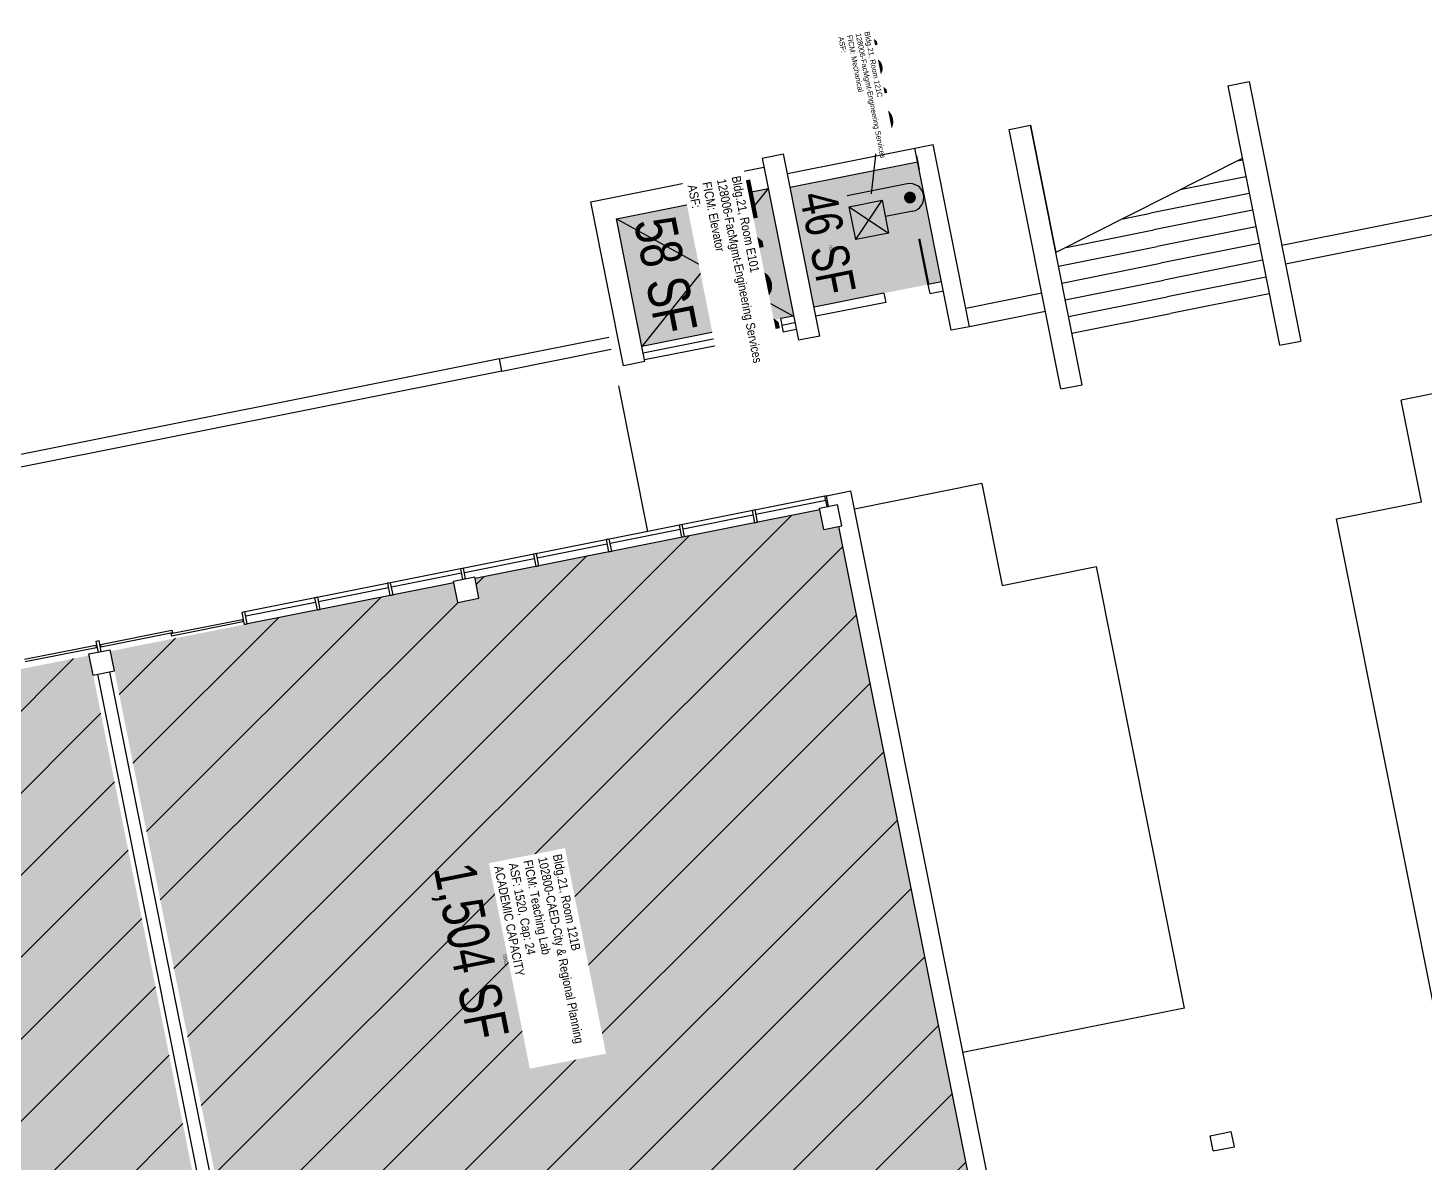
# Model space of a CAD drawing. Header units: inches. Extents: x 69202442 to 69207493, y 27670084 to 27674212.
# Drawn here: x 69203999 to 69204901, y 27673183 to 27673916 of the extents above; entities that cross this region are included whole.
import ezdxf
from ezdxf.enums import TextEntityAlignment as Align

# ---------------------------------------------------------------- set-up
doc = ezdxf.new("R2010")
doc.units = ezdxf.units.IN
doc.header["$LTSCALE"] = 10
doc.header["$MEASUREMENT"] = 0
doc.layers.get('0').update_dxf_attribs({"linetype": 'CONTINUOUS'})
for name, color, linetype in [('A-DOOR', 2, 'CONTINUOUS'), ('A-FLOR', 3, 'CONTINUOUS'), ('A-GLAZ', 1, 'CONTINUOUS'), ('A-IDEN-ICON', 4, 'CONTINUOUS'), ('A-IDEN-RNUM', 7, 'CONTINUOUS'), ('A-IDEN-SNUM', 4, 'CONTINUOUS'), ('A-IDEN-VNUM', 4, 'CONTINUOUS'), ('A-SITE', 3, 'CONTINUOUS'), ('A-WALL', 5, 'CONTINUOUS'), ('AREA-TEXT', 3, 'CONTINUOUS'), ('Rooms-Capacity', 4, 'CONTINUOUS'), ('Rooms-Category-Color', 7, 'CONTINUOUS'), ('Rooms-College-Color', 7, 'CONTINUOUS'), ('Rooms-Department-Color', 7, 'CONTINUOUS'), ('Rooms-Division-Color', 7, 'CONTINUOUS'), ('Rooms-Information', 7, 'CONTINUOUS')]:
    doc.layers.add(name, color=color, linetype=linetype)
doc.styles.add('CP_AREA', font='arial.ttf', dxfattribs={"height": 15})
doc.styles.add('CP_ROOMSNUMBER', font='arial.ttf', dxfattribs={"height": 1})
doc.styles.add('CP_ROOMVNUMBER', font='arial.ttf', dxfattribs={"width": 0.85, "height": 0.075})
pattern_1 = [(45, (0, 0), (-26.516504294, 26.516504294), [])]

# ---------------------------------------------------------------- blocks, each defined once
blk = doc.blocks.new('CPELEV')
at = {"color": 0, "linetype": 'ByBlock'}
for p, q in [((-0.035, 0.03), (-0.035, -0.08)), ((0.015, 0.03), (0.015, -0.02)), ((-0.015, -0.08), (-0.015, -0.02)), ((-0.015, -0.02), (0.045, -0.02)), ((-0.015, -0.08), (0.045, -0.02)), ((0.045, -0.08), (-0.015, -0.02)), ((0.045, -0.02), (0.045, -0.08)), ((0.045, -0.08), (-0.015, -0.08))]:
    blk.add_line(p, q, dxfattribs=at)
at = {"color": 0, "linetype": 'ByBlock', "const_width": 0.0106}
blk.add_lwpolyline([(-0.0153, 0.03, 1), (-0.0047, 0.03, 1)], format="xyb", close=True, dxfattribs=at)
at = {"color": 0, "linetype": 'ByBlock'}
blk.add_arc((-0.01, 0.03), 0.025, 0, 180, dxfattribs=at)

msp = doc.modelspace()

# ---------------------------------------------------------------- hatches: boundary and pattern name
at = {"layer": 'Rooms-Capacity'}
h = msp.add_hatch(dxfattribs=at)
h.set_pattern_fill('ANSI31', color=256, scale=300, style=0)
h.set_pattern_definition(pattern_1)
h.paths.add_polyline_path([(69204141.46, 27673067.15), (69204162.06, 27673071.26), (69204201.28, 27673079.09), (69204311.12, 27673101.02), (69204346.42, 27673108.07), (69204363.09, 27673111.39), (69204362.11, 27673116.3), (69204375.84, 27673119.04), (69204376.82, 27673114.13), (69204473.91, 27673133.51), (69204513.13, 27673141.34), (69204599.43, 27673158.57), (69204598.26, 27673164.45), (69204608.06, 27673166.41), (69204522.72, 27673593.97), (69204512.91, 27673592.02), (69204510.36, 27673604.77), (69204287.76, 27673560.33), (69204290.3, 27673547.58), (69204276.57, 27673544.84), (69204274.03, 27673557.59), (69204052.4, 27673513.35)])
h = msp.add_hatch(dxfattribs=at)
h.set_pattern_fill('ANSI31', color=256, scale=300, style=0)
h.set_pattern_definition(pattern_1)
h.paths.add_polyline_path([(69204127.73, 27673064.41), (69204038.67, 27673510.61), (69204001.41, 27673503.17), (69203995.52, 27673502), (69203817.04, 27673466.37), (69203819.59, 27673453.62), (69203805.86, 27673450.88), (69203803.31, 27673463.63), (69203581.68, 27673419.39), (69203584.23, 27673406.64), (69203580.31, 27673405.86), (69203665.85, 27672977.32), (69203669.77, 27672978.1), (69203670.75, 27672973.2), (69203892.38, 27673017.43), (69203891.4, 27673022.34), (69203905.13, 27673025.08), (69203906.11, 27673020.17), (69203923.76, 27673023.7), (69203959.06, 27673030.74), (69203973.77, 27673033.68), (69204013, 27673041.51), (69204084.59, 27673055.8), (69204090.47, 27673056.97)])
at = {"layer": 'Rooms-Category-Color', "true_color": 0xadadad}
for points in [[(69204491.22, 27673813.05), (69204573.6, 27673829.49), (69204589.06, 27673752.02), (69204506.68, 27673735.58)], [(69204379.03, 27673792.69), (69204477.1, 27673812.27), (69204493.5, 27673729.86), (69204395.43, 27673710.28)]]:
    msp.add_hatch(color=253, dxfattribs=at).paths.add_polyline_path(points)
at = {"layer": 'Rooms-Category-Color', "true_color": 0xe3f498}
for points in [[(69204141.46, 27673067.15), (69204162.06, 27673071.26), (69204201.28, 27673079.09), (69204311.12, 27673101.02), (69204346.42, 27673108.07), (69204363.09, 27673111.39), (69204362.11, 27673116.3), (69204375.84, 27673119.04), (69204376.82, 27673114.13), (69204473.91, 27673133.51), (69204513.13, 27673141.34), (69204599.43, 27673158.57), (69204598.26, 27673164.45), (69204608.06, 27673166.41), (69204522.72, 27673593.97), (69204512.91, 27673592.02), (69204510.36, 27673604.77), (69204287.76, 27673560.33), (69204290.3, 27673547.58), (69204276.57, 27673544.84), (69204274.03, 27673557.59), (69204052.4, 27673513.35)], [(69204127.73, 27673064.41), (69204038.67, 27673510.61), (69204001.41, 27673503.17), (69203995.52, 27673502), (69203817.04, 27673466.37), (69203819.59, 27673453.62), (69203805.86, 27673450.88), (69203803.31, 27673463.63), (69203581.68, 27673419.39), (69203584.23, 27673406.64), (69203580.31, 27673405.86), (69203665.85, 27672977.32), (69203669.77, 27672978.1), (69203670.75, 27672973.2), (69203892.38, 27673017.43), (69203891.4, 27673022.34), (69203905.13, 27673025.08), (69203906.11, 27673020.17), (69203923.76, 27673023.7), (69203959.06, 27673030.74), (69203973.77, 27673033.68), (69204013, 27673041.51), (69204084.59, 27673055.8), (69204090.47, 27673056.97)]]:
    msp.add_hatch(color=61, dxfattribs=at).paths.add_polyline_path(points)
at = {"layer": 'Rooms-College-Color', "true_color": 0xadadad}
for points in [[(69204491.22, 27673813.05), (69204573.6, 27673829.49), (69204589.06, 27673752.02), (69204506.68, 27673735.58)], [(69204379.03, 27673792.69), (69204477.1, 27673812.27), (69204493.5, 27673729.86), (69204395.43, 27673710.28)]]:
    msp.add_hatch(color=253, dxfattribs=at).paths.add_polyline_path(points)
at = {"layer": 'Rooms-College-Color', "true_color": 0xe3f498}
for points in [[(69204141.46, 27673067.15), (69204162.06, 27673071.26), (69204201.28, 27673079.09), (69204311.12, 27673101.02), (69204346.42, 27673108.07), (69204363.09, 27673111.39), (69204362.11, 27673116.3), (69204375.84, 27673119.04), (69204376.82, 27673114.13), (69204473.91, 27673133.51), (69204513.13, 27673141.34), (69204599.43, 27673158.57), (69204598.26, 27673164.45), (69204608.06, 27673166.41), (69204522.72, 27673593.97), (69204512.91, 27673592.02), (69204510.36, 27673604.77), (69204287.76, 27673560.33), (69204290.3, 27673547.58), (69204276.57, 27673544.84), (69204274.03, 27673557.59), (69204052.4, 27673513.35)], [(69204127.73, 27673064.41), (69204038.67, 27673510.61), (69204001.41, 27673503.17), (69203995.52, 27673502), (69203817.04, 27673466.37), (69203819.59, 27673453.62), (69203805.86, 27673450.88), (69203803.31, 27673463.63), (69203581.68, 27673419.39), (69203584.23, 27673406.64), (69203580.31, 27673405.86), (69203665.85, 27672977.32), (69203669.77, 27672978.1), (69203670.75, 27672973.2), (69203892.38, 27673017.43), (69203891.4, 27673022.34), (69203905.13, 27673025.08), (69203906.11, 27673020.17), (69203923.76, 27673023.7), (69203959.06, 27673030.74), (69203973.77, 27673033.68), (69204013, 27673041.51), (69204084.59, 27673055.8), (69204090.47, 27673056.97)]]:
    msp.add_hatch(color=61, dxfattribs=at).paths.add_polyline_path(points)
at = {"layer": 'Rooms-Department-Color', "true_color": 0xacacac}
for points in [[(69204491.22, 27673813.05), (69204573.6, 27673829.49), (69204589.06, 27673752.02), (69204506.68, 27673735.58)], [(69204379.03, 27673792.69), (69204477.1, 27673812.27), (69204493.5, 27673729.86), (69204395.43, 27673710.28)]]:
    msp.add_hatch(color=253, dxfattribs=at).paths.add_polyline_path(points)
at = {"layer": 'Rooms-Department-Color', "true_color": 0xe3f498}
for points in [[(69204141.46, 27673067.15), (69204162.06, 27673071.26), (69204201.28, 27673079.09), (69204311.12, 27673101.02), (69204346.42, 27673108.07), (69204363.09, 27673111.39), (69204362.11, 27673116.3), (69204375.84, 27673119.04), (69204376.82, 27673114.13), (69204473.91, 27673133.51), (69204513.13, 27673141.34), (69204599.43, 27673158.57), (69204598.26, 27673164.45), (69204608.06, 27673166.41), (69204522.72, 27673593.97), (69204512.91, 27673592.02), (69204510.36, 27673604.77), (69204287.76, 27673560.33), (69204290.3, 27673547.58), (69204276.57, 27673544.84), (69204274.03, 27673557.59), (69204052.4, 27673513.35)], [(69204127.73, 27673064.41), (69204038.67, 27673510.61), (69204001.41, 27673503.17), (69203995.52, 27673502), (69203817.04, 27673466.37), (69203819.59, 27673453.62), (69203805.86, 27673450.88), (69203803.31, 27673463.63), (69203581.68, 27673419.39), (69203584.23, 27673406.64), (69203580.31, 27673405.86), (69203665.85, 27672977.32), (69203669.77, 27672978.1), (69203670.75, 27672973.2), (69203892.38, 27673017.43), (69203891.4, 27673022.34), (69203905.13, 27673025.08), (69203906.11, 27673020.17), (69203923.76, 27673023.7), (69203959.06, 27673030.74), (69203973.77, 27673033.68), (69204013, 27673041.51), (69204084.59, 27673055.8), (69204090.47, 27673056.97)]]:
    msp.add_hatch(color=61, dxfattribs=at).paths.add_polyline_path(points)
at = {"layer": 'Rooms-Division-Color', "true_color": 0xadadad}
for points in [[(69204491.22, 27673813.05), (69204573.6, 27673829.49), (69204589.06, 27673752.02), (69204506.68, 27673735.58)], [(69204379.03, 27673792.69), (69204477.1, 27673812.27), (69204493.5, 27673729.86), (69204395.43, 27673710.28)]]:
    msp.add_hatch(color=253, dxfattribs=at).paths.add_polyline_path(points)
at = {"layer": 'Rooms-Division-Color', "true_color": 0xe3f498}
for points in [[(69204141.46, 27673067.15), (69204162.06, 27673071.26), (69204201.28, 27673079.09), (69204311.12, 27673101.02), (69204346.42, 27673108.07), (69204363.09, 27673111.39), (69204362.11, 27673116.3), (69204375.84, 27673119.04), (69204376.82, 27673114.13), (69204473.91, 27673133.51), (69204513.13, 27673141.34), (69204599.43, 27673158.57), (69204598.26, 27673164.45), (69204608.06, 27673166.41), (69204522.72, 27673593.97), (69204512.91, 27673592.02), (69204510.36, 27673604.77), (69204287.76, 27673560.33), (69204290.3, 27673547.58), (69204276.57, 27673544.84), (69204274.03, 27673557.59), (69204052.4, 27673513.35)], [(69204127.73, 27673064.41), (69204038.67, 27673510.61), (69204001.41, 27673503.17), (69203995.52, 27673502), (69203817.04, 27673466.37), (69203819.59, 27673453.62), (69203805.86, 27673450.88), (69203803.31, 27673463.63), (69203581.68, 27673419.39), (69203584.23, 27673406.64), (69203580.31, 27673405.86), (69203665.85, 27672977.32), (69203669.77, 27672978.1), (69203670.75, 27672973.2), (69203892.38, 27673017.43), (69203891.4, 27673022.34), (69203905.13, 27673025.08), (69203906.11, 27673020.17), (69203923.76, 27673023.7), (69203959.06, 27673030.74), (69203973.77, 27673033.68), (69204013, 27673041.51), (69204084.59, 27673055.8), (69204090.47, 27673056.97)]]:
    msp.add_hatch(color=61, dxfattribs=at).paths.add_polyline_path(points)

# ---------------------------------------------------------------- linework, layer by layer
at = {"layer": 'A-DOOR'}
for p, q in [((69204091.43, 27673524.71), (69204137.52, 27673533.91)), ((69204091.72, 27673523.24), (69204137.81, 27673532.44)), ((69204137.52, 27673533.91), (69204137.81, 27673532.44)), ((69204045.93, 27673517.67), (69204092.02, 27673526.87)), ((69204046.22, 27673516.2), (69204092.31, 27673525.4)), ((69204091.43, 27673524.71), (69204091.72, 27673523.24)), ((69204092.02, 27673526.87), (69204092.31, 27673525.4)), ((69204042.99, 27673517.08), (69203996.9, 27673507.88)), ((69204043.28, 27673515.61), (69203997.19, 27673506.41)), ((69204042.99, 27673517.08), (69204043.28, 27673515.61)), ((69204045.93, 27673517.67), (69204046.22, 27673516.2))]:
    msp.add_line(p, q, dxfattribs=at)
msp.add_lwpolyline([(69204580.48, 27673750.31, 1.5, 1.5, 0), (69204574.61, 27673779.73, 0, 0, 0), (69204575.34, 27673779.87, 0, 0, 0.414214), (69204551.79, 27673744.58, 0, 0, 0.414214)], format="xyseb", dxfattribs=at)
at = {"layer": 'A-FLOR'}
for p, q in [((69204785.6, 27673819.8), (69204743.1, 27673811.32)), ((69204787.75, 27673809.01), (69204724.01, 27673796.29)), ((69204706.3, 27673792.76), (69204724.01, 27673796.29)), ((69204789.9, 27673798.23), (69204726.16, 27673785.5))]:
    msp.add_line(p, q, dxfattribs=at)
at = {"layer": 'A-GLAZ'}
for p, q in [((69204493.5, 27673729.86), (69204485.1, 27673728.18)), ((69204485.1, 27673728.18), (69204486.85, 27673719.39)), ((69204494.38, 27673725.46), (69204485.98, 27673723.78)), ((69204442.8, 27673719.74), (69204395.43, 27673710.28)), ((69204443.68, 27673715.34), (69204396.31, 27673705.88)), ((69204442.8, 27673719.74), (69204444.56, 27673710.94)), ((69204495.25, 27673721.07), (69204486.85, 27673719.39)), ((69204444.56, 27673710.94), (69204397.19, 27673701.49)), ((69204514.68, 27673613.79), (69204137.13, 27673538.42)), ((69204510.36, 27673604.77), (69204287.76, 27673560.33)), ((69204514.29, 27673610.65), (69204469.18, 27673601.64)), ((69204467.22, 27673601.25), (69204422.11, 27673592.25)), ((69204420.15, 27673591.86), (69204375.04, 27673582.85)), ((69204373.07, 27673582.46), (69204327.96, 27673573.46)), ((69204326, 27673573.06), (69204280.89, 27673564.06)), ((69204278.93, 27673563.67), (69204233.82, 27673554.66)), ((69204274.03, 27673557.59), (69204138.7, 27673530.58)), ((69204231.86, 27673554.27), (69204186.75, 27673545.27)), ((69204184.79, 27673544.88), (69204139.68, 27673535.87))]:
    msp.add_line(p, q, dxfattribs=at)
at = {"layer": 'A-IDEN-VNUM'}
msp.add_line((69204547.12, 27673839.56), (69204543.57, 27673808.88), dxfattribs=at)
at = {"layer": 'A-SITE'}
for p, q in [((69204773.85, 27673878.64), (69204787.58, 27673881.38)), ((69204773.85, 27673878.64), (69204807.32, 27673710.95)), ((69204787.58, 27673881.38), (69204821.05, 27673713.69)), ((69204632.64, 27673850.45), (69204646.37, 27673853.19)), ((69204666.11, 27673682.76), (69204632.64, 27673850.45)), ((69204679.84, 27673685.5), (69204646.37, 27673853.19)), ((69204646.37, 27673853.19), (69204662.81, 27673770.82)), ((69204572.82, 27673833.41), (69204574.58, 27673824.59)), ((69204783.25, 27673831.57), (69204662.81, 27673770.82)), ((69204783.44, 27673830.59), (69204779.9, 27673829.88)), ((69204477.1, 27673812.27), (69204395.43, 27673710.28)), ((69204949.94, 27673803.66), (69204808.72, 27673775.47)), ((69204379.03, 27673792.69), (69204493.5, 27673729.86)), ((69204669.5, 27673774.19), (69204726.16, 27673785.5)), ((69204792.06, 27673787.44), (69204728.31, 27673774.72)), ((69204811.07, 27673763.7), (69204952.28, 27673791.89)), ((69204794.21, 27673776.65), (69204730.47, 27673763.93)), ((69204664.57, 27673761.99), (69204728.31, 27673774.72)), ((69204666.72, 27673751.21), (69204730.47, 27673763.93)), ((69204796.36, 27673765.87), (69204732.62, 27673753.14)), ((69204668.88, 27673740.42), (69204732.62, 27673753.14)), ((69204798.52, 27673755.08), (69204734.77, 27673742.35)), ((69204653.78, 27673744.54), (69204604.75, 27673734.76)), ((69204671.03, 27673729.63), (69204734.77, 27673742.35)), ((69204800.67, 27673744.29), (69204736.93, 27673731.57)), ((69204656.13, 27673732.77), (69204607.09, 27673722.99)), ((69204673.18, 27673718.84), (69204736.93, 27673731.57)), ((69204303.52, 27673702.16), (69204374.13, 27673716.26)), ((69204807.32, 27673710.95), (69204821.05, 27673713.69)), ((69204305.09, 27673694.32), (69204375.7, 27673708.41)), ((69204303.52, 27673702.16), (69202591.08, 27673360.34)), ((69204305.09, 27673694.32), (69202600.49, 27673354.06)), ((69204305.09, 27673694.32), (69204303.52, 27673702.16)), ((69204666.11, 27673682.76), (69204679.84, 27673685.5)), ((69204972.06, 27673692.84), (69204885.76, 27673675.62)), ((69204380.4, 27673684.87), (69204399.19, 27673590.73)), ((69204898.87, 27673609.91), (69204885.76, 27673675.62)), ((69204898.87, 27673609.91), (69204885.76, 27673675.62)), ((69204615.1, 27673621.59), (69204532.72, 27673605.15)), ((69204615.1, 27673621.59), (69204628.21, 27673555.89)), ((69204843.96, 27673598.95), (69204898.87, 27673609.91)), ((69204917.36, 27673231.21), (69204843.96, 27673598.95)), ((69204628.21, 27673555.89), (69204689.01, 27673568.02)), ((69204745.98, 27673282.65), (69204689.01, 27673568.02)), ((69204745.98, 27673282.65), (69204602.8, 27673254.08))]:
    msp.add_line(p, q, dxfattribs=at)
at = {"layer": 'A-WALL'}
for p, q in [((69204571.84, 27673838.32), (69204583.6, 27673840.67)), ((69204607.09, 27673722.99), (69204583.6, 27673840.67)), ((69204473.13, 27673831.88), (69204486.86, 27673834.62)), ((69204473.13, 27673831.88), (69204496.67, 27673714.21)), ((69204510.36, 27673716.94), (69204486.86, 27673834.62)), ((69204489.46, 27673821.87), (69204571.84, 27673838.32)), ((69204491.22, 27673813.05), (69204573.6, 27673829.49)), ((69204595.33, 27673720.64), (69204571.84, 27673838.32)), ((69204362.56, 27673803.68), (69204474.36, 27673826)), ((69204379.03, 27673792.69), (69204477.1, 27673812.27)), ((69204383.66, 27673697.76), (69204362.51, 27673803.67)), ((69204397.39, 27673700.51), (69204379.03, 27673792.69)), ((69204589.06, 27673752.02), (69204580.48, 27673750.31)), ((69204581.65, 27673744.43), (69204580.48, 27673750.31)), ((69204551.79, 27673744.58), (69204506.68, 27673735.58)), ((69204551.79, 27673744.58), (69204552.97, 27673738.71)), ((69204581.65, 27673744.43), (69204590.23, 27673746.15)), ((69204552.97, 27673738.71), (69204507.86, 27673729.69)), ((69204607.09, 27673722.99), (69204595.33, 27673720.64)), ((69204510.36, 27673716.94), (69204496.67, 27673714.21)), ((69204397.39, 27673700.51), (69204383.66, 27673697.76)), ((69204513.7, 27673613.59), (69204514.68, 27673613.79)), ((69204515.07, 27673606.73), (69204513.7, 27673613.59)), ((69204514.68, 27673613.79), (69204530.37, 27673616.92)), ((69204516.05, 27673606.92), (69204514.68, 27673613.79)), ((69204622.57, 27673155.03), (69204530.37, 27673616.92)), ((69204468.59, 27673604.59), (69204466.63, 27673604.19)), ((69204466.63, 27673604.19), (69204468.2, 27673596.35)), ((69204470.16, 27673596.74), (69204468.59, 27673604.59)), ((69204510.17, 27673605.75), (69204521.94, 27673608.1)), ((69204512.91, 27673592.02), (69204510.17, 27673605.75)), ((69204515.07, 27673606.73), (69204516.05, 27673606.92)), ((69204524.68, 27673594.37), (69204521.94, 27673608.1)), ((69204421.52, 27673595.19), (69204419.56, 27673594.8)), ((69204419.56, 27673594.8), (69204421.13, 27673586.95)), ((69204423.09, 27673587.34), (69204421.52, 27673595.19)), ((69204468.2, 27673596.35), (69204470.16, 27673596.74)), ((69204374.45, 27673585.79), (69204372.49, 27673585.4)), ((69204376.01, 27673577.95), (69204374.45, 27673585.79)), ((69204421.13, 27673586.95), (69204423.09, 27673587.34)), ((69204512.91, 27673592.02), (69204524.68, 27673594.37)), ((69204608.06, 27673166.41), (69204522.72, 27673593.97)), ((69204372.49, 27673585.4), (69204374.05, 27673577.56)), ((69204374.05, 27673577.56), (69204376.01, 27673577.95)), ((69204327.38, 27673576.4), (69204325.42, 27673576.01)), ((69204325.42, 27673576.01), (69204326.98, 27673568.16)), ((69204326.98, 27673568.16), (69204328.94, 27673568.55)), ((69204328.94, 27673568.55), (69204327.38, 27673576.4)), ((69204273.83, 27673558.57), (69204287.56, 27673561.31)), ((69204280.31, 27673567), (69204278.34, 27673566.61)), ((69204278.34, 27673566.61), (69204279.72, 27673559.75)), ((69204281.68, 27673560.14), (69204279.72, 27673559.75)), ((69204281.68, 27673560.14), (69204280.31, 27673567)), ((69204290.3, 27673547.58), (69204287.56, 27673561.31)), ((69204233.23, 27673557.61), (69204231.27, 27673557.21)), ((69204231.27, 27673557.21), (69204232.84, 27673549.37)), ((69204232.84, 27673549.37), (69204234.8, 27673549.76)), ((69204234.8, 27673549.76), (69204233.23, 27673557.61)), ((69204276.57, 27673544.84), (69204273.83, 27673558.57)), ((69204186.16, 27673548.21), (69204184.2, 27673547.82)), ((69204184.2, 27673547.82), (69204185.77, 27673539.97)), ((69204187.73, 27673540.36), (69204186.16, 27673548.21)), ((69204276.57, 27673544.84), (69204290.3, 27673547.58)), ((69204139.09, 27673538.81), (69204137.13, 27673538.42)), ((69204137.13, 27673538.42), (69204138.7, 27673530.58)), ((69204140.66, 27673530.97), (69204139.09, 27673538.81)), ((69204185.77, 27673539.97), (69204187.73, 27673540.36)), ((69204138.7, 27673530.58), (69204140.66, 27673530.97)), ((69204038.47, 27673511.59), (69204052.2, 27673514.33)), ((69204044.95, 27673520.02), (69204042.99, 27673519.63)), ((69204042.99, 27673519.63), (69204044.36, 27673512.77)), ((69204046.32, 27673513.16), (69204044.95, 27673520.02)), ((69204054.94, 27673500.6), (69204052.2, 27673514.33)), ((69204041.21, 27673497.86), (69204038.47, 27673511.59)), ((69204044.36, 27673512.77), (69204046.32, 27673513.16)), ((69204041.21, 27673497.86), (69204054.94, 27673500.6)), ((69204129.7, 27673069.9), (69204044.16, 27673498.45)), ((69204137.54, 27673071.47), (69204052, 27673500.02)), ((69204762.42, 27673200.28), (69204776.15, 27673203.02)), ((69204764.38, 27673190.47), (69204762.42, 27673200.28)), ((69204778.1, 27673193.21), (69204776.15, 27673203.02)), ((69204764.38, 27673190.47), (69204778.1, 27673193.21))]:
    msp.add_line(p, q, dxfattribs=at)

# ---------------------------------------------------------------- block references
at = {"layer": 'A-IDEN-ICON', "xscale": 360, "yscale": 360, "zscale": 360, "rotation": 281.2883905622356}
msp.add_blockref('CPELEV', (69204558.73, 27673800.78), dxfattribs=at)

# ---------------------------------------------------------------- texts
at = {"layer": 'A-IDEN-RNUM', "style": 'CP_ROOMSNUMBER', "width": 0.85}
for s, p in [('0121-C0', (69204517.4, 27673775.42)), ('0121-B0', (69204306.89, 27673317.35))]:
    msp.add_text(s, height=1, rotation=281.29, dxfattribs=at).set_placement(p)
msp.add_text('E101-00', height=0.96, rotation=281.29, dxfattribs=at).set_placement((69204467.17, 27673768.25), align=Align.MIDDLE)
at = {"layer": 'A-IDEN-SNUM', "style": 'CP_ROOMSNUMBER', "width": 0.85}
for s, p in [('02100121C0', (69204516.22, 27673775.21)), ('02100121B0', (69204305.71, 27673317.14))]:
    msp.add_text(s, height=1, rotation=281.29, dxfattribs=at).set_placement(p)
msp.add_text('0210E10100', height=0.96, rotation=281.29, dxfattribs=at).set_placement((69204465.99, 27673768.04), align=Align.MIDDLE)
at = {"layer": 'A-IDEN-VNUM', "style": 'CP_ROOMVNUMBER', "width": 0.85}
for s, height, p in [('121C', 24, (69204540.72, 27673878.89)), ('E101', 40.5, (69204455.81, 27673762.94)), ('121B', 40.5, (69204330.86, 27673322.93))]:
    msp.add_text(s, height=height, rotation=281.28839, dxfattribs=at).set_placement(p, align=Align.MIDDLE_CENTER)
at = {"layer": 'AREA-TEXT', "style": 'CP_AREA', "width": 0.75}
for s, height, p in [('46 SF', 24, (69204515.56, 27673777.18)), ('58 SF', 27, (69204410.92, 27673756.29)), ('1,504 SF', 27, (69204285.48, 27673319.45))]:
    msp.add_text(s, height=height, rotation=281.28839, dxfattribs=at).set_placement(p, align=Align.MIDDLE_CENTER)

# ---------------------------------------------------------------- next in the draw order: texts
at = {"layer": 'Rooms-Information', "attachment_point": 7, "rotation": 281.28839, "style": 'CP_ROOMVNUMBER', "bg_fill": 3, "box_fill_scale": 1.5, "bg_fill_color": 256, "bg_fill_true_color": 13158600, "bg_fill_transparency": 0}
for s, insert, char_height, width in [('Bldg.21, Room 121C^M^J128006-FacMgmt-Engineering Services^M^JFICM: Mechanical^M^JASF: ', (69204522.28, 27673909.94), 3.4286, 76.8), ('Bldg.21, Room E101^M^J128006-FacMgmt-Engineering Services^M^JFICM: Elevator^M^JASF: ', (69204424.96, 27673814.05), 5.7857, 129.6), ('Bldg.21, Room 121B^M^J102800-CAED-City & Regional Planning^M^JFICM: Teaching Lab^M^JASF: 1520, Cap: 24^M^JACADEMIC CAPACITY', (69204300.01, 27673374.04), 5.78571, 129.6)]:
    msp.add_mtext(s, dxfattribs=dict(at, insert=insert, char_height=char_height, width=width))

doc.saveas('drawing.dxf')
